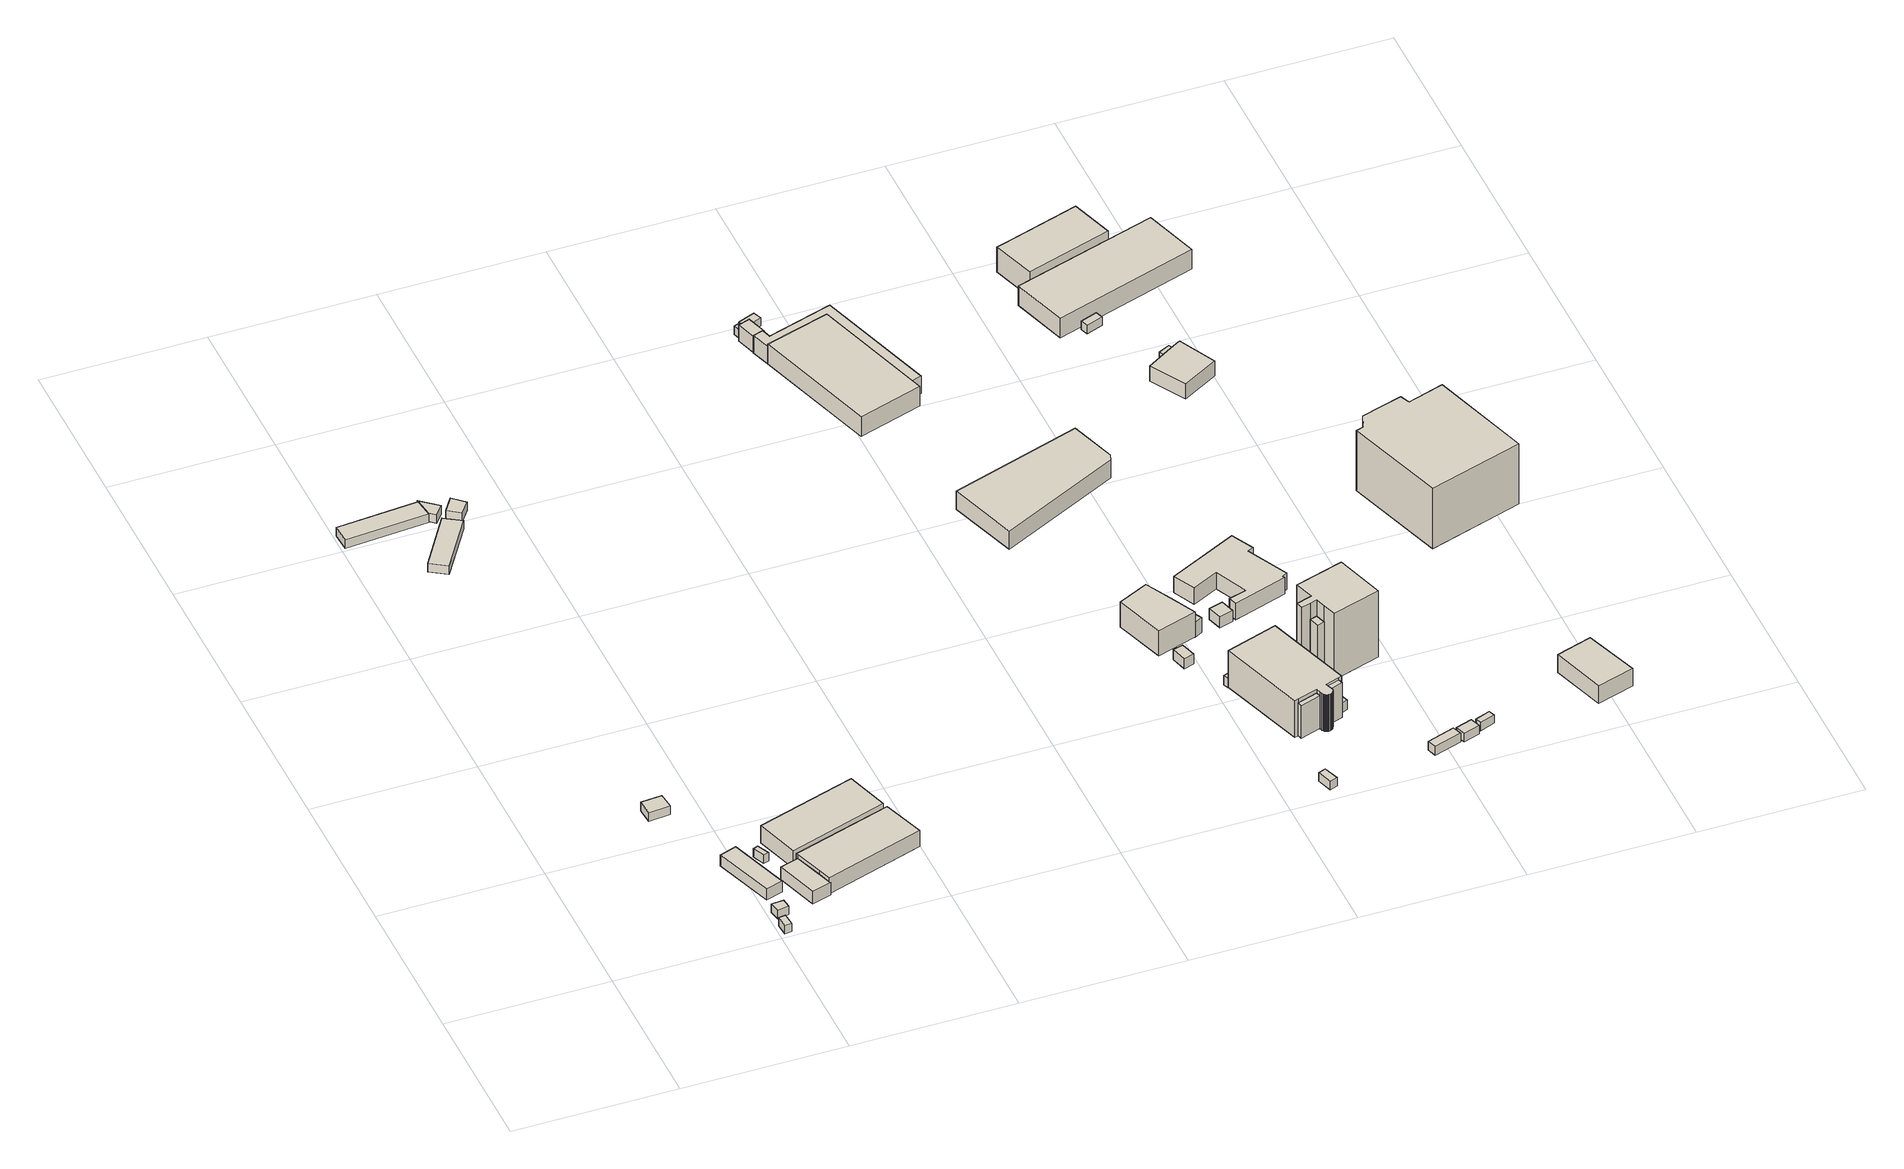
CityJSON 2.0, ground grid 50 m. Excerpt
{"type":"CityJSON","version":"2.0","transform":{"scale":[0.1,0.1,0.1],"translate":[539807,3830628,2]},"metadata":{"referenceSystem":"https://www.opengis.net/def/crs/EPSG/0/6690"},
"CityObjects":{
"building1":{"type":"Building","attributes":{"class":"3003","BuildingDetailAttribute.specifiedBuildingCoverageRate":0.6,"BuildingDetailAttribute.surveyYear":2017,"BuildingHighTideRiskAttribute.description":"1","BuildingHighTideRiskAttribute.rank":"2","BuildingHighTideRiskAttribute.depth":2.65,"BuildingIDAttribute.prefecture":"27","BuildingIDAttribute.city":"27125"},"geometry":[{"type":"Solid","lod":"1","boundaries":[[[[0,1,2,3]],[[2,4,5,3]],[[1,6,4,2]],[[0,7,6,1]],[[3,5,7,0]],[[4,6,7,5]]]]}]},
"building2":{"type":"Building","attributes":{"class":"3003","BuildingDetailAttribute.specifiedBuildingCoverageRate":0.6,"BuildingDetailAttribute.surveyYear":2017,"BuildingHighTideRiskAttribute.description":"1","BuildingHighTideRiskAttribute.rank":"2","BuildingHighTideRiskAttribute.depth":2.63,"BuildingIDAttribute.prefecture":"27","BuildingIDAttribute.city":"27125"},"geometry":[{"type":"Solid","lod":"1","boundaries":[[[[8,9,10,11]],[[10,12,13,11]],[[9,14,12,10]],[[8,15,14,9]],[[11,13,15,8]],[[12,14,15,13]]]]}]},
"building3":{"type":"Building","attributes":{"計測周辺長":23.47,"1/2500図郭":93,"区名":"住之江区","町丁目名称":"南港南２丁目","街区番号":4,"class":"3001","usage":"401","measuredHeight":3.1,"storeysAboveGround":1,"BuildingDetailAttribute.buildingRoofEdgeArea":33.91,"BuildingDetailAttribute.buildingStructureType":"610","BuildingDetailAttribute.buildingStructureOrgType":"2","BuildingDetailAttribute.detailedUsage":"1310","BuildingDetailAttribute.specifiedBuildingCoverageRate":0.6,"BuildingDetailAttribute.surveyYear":2017,"BuildingHighTideRiskAttribute.description":"1","BuildingHighTideRiskAttribute.rank":"2","BuildingHighTideRiskAttribute.depth":2.83,"BuildingIDAttribute.prefecture":"27","BuildingIDAttribute.city":"27125"},"geometry":[{"type":"Solid","lod":"1","boundaries":[[[[16,17,18,19]],[[18,20,21,19]],[[17,22,20,18]],[[16,23,22,17]],[[19,21,23,16]],[[20,22,23,21]]]]}]},
"building4":{"type":"Building","attributes":{"class":"3001","measuredHeight":3.9,"BuildingDetailAttribute.specifiedBuildingCoverageRate":0.6,"BuildingDetailAttribute.surveyYear":2017,"BuildingHighTideRiskAttribute.description":"1","BuildingHighTideRiskAttribute.rank":"2","BuildingHighTideRiskAttribute.depth":2.42,"BuildingIDAttribute.prefecture":"27","BuildingIDAttribute.city":"27125"},"geometry":[{"type":"Solid","lod":"1","boundaries":[[[[24,25,26,27]],[[26,28,29,27]],[[25,30,28,26]],[[24,31,30,25]],[[27,29,31,24]],[[28,30,31,29]]]]}]},
"building5":{"type":"Building","attributes":{"計測周辺長":11.58,"1/2500図郭":93,"区名":"住之江区","町丁目名称":"南港南２丁目","街区番号":4,"class":"3001","usage":"422","storeysAboveGround":1,"BuildingDetailAttribute.buildingRoofEdgeArea":6.91,"BuildingDetailAttribute.buildingStructureType":"610","BuildingDetailAttribute.buildingStructureOrgType":"2","BuildingDetailAttribute.detailedUsage":"1405","BuildingDetailAttribute.specifiedBuildingCoverageRate":0.6,"BuildingDetailAttribute.surveyYear":2017,"BuildingHighTideRiskAttribute.description":"1","BuildingHighTideRiskAttribute.rank":"2","BuildingHighTideRiskAttribute.depth":2.48,"BuildingIDAttribute.prefecture":"27","BuildingIDAttribute.city":"27125"},"geometry":[{"type":"Solid","lod":"1","boundaries":[[[[32,33,34,35]],[[34,36,37,35]],[[33,38,36,34]],[[32,39,38,33]],[[35,37,39,32]],[[36,38,39,37]]]]}]},
"building6":{"type":"Building","attributes":{"計測周辺長":40.11,"1/2500図郭":93,"区名":"住之江区","町丁目名称":"南港南２丁目","街区番号":4,"class":"3003","usage":"422","measuredHeight":4.5,"storeysAboveGround":1,"BuildingDetailAttribute.buildingRoofEdgeArea":85.18,"BuildingDetailAttribute.buildingStructureType":"610","BuildingDetailAttribute.buildingStructureOrgType":"2","BuildingDetailAttribute.detailedUsage":"1405","BuildingDetailAttribute.specifiedBuildingCoverageRate":0.6,"BuildingDetailAttribute.surveyYear":2017,"BuildingHighTideRiskAttribute.description":"1","BuildingHighTideRiskAttribute.rank":"2","BuildingHighTideRiskAttribute.depth":2.51,"BuildingIDAttribute.prefecture":"27","BuildingIDAttribute.city":"27125"},"geometry":[{"type":"Solid","lod":"1","boundaries":[[[[40,41,42,43,44,45,46]],[[45,47,48,46]],[[44,49,47,45]],[[43,50,49,44]],[[42,51,50,43]],[[41,52,51,42]],[[40,53,52,41]],[[46,48,53,40]],[[47,49,50,51,52,53,48]]]]}]},
"building7":{"type":"Building","attributes":{"計測周辺長":62.67,"1/2500図郭":93,"区名":"住之江区","町丁目名称":"南港南２丁目","街区番号":3,"class":"3003","usage":"431","storeysAboveGround":1,"BuildingDetailAttribute.buildingRoofEdgeArea":152.37,"BuildingDetailAttribute.buildingStructureType":"610","BuildingDetailAttribute.buildingStructureOrgType":"2","BuildingDetailAttribute.detailedUsage":"1740","BuildingDetailAttribute.specifiedBuildingCoverageRate":0.8,"BuildingDetailAttribute.surveyYear":2017,"BuildingTsunamiRiskAttribute.description":"1","BuildingTsunamiRiskAttribute.rank":"1","BuildingTsunamiRiskAttribute.depth":0.08,"BuildingHighTideRiskAttribute.description":"1","BuildingHighTideRiskAttribute.rank":"2","BuildingHighTideRiskAttribute.depth":2.67,"BuildingIDAttribute.prefecture":"27","BuildingIDAttribute.city":"27125"},"geometry":[{"type":"Solid","lod":"1","boundaries":[[[[54,55,56,57,58]],[[57,59,60,58]],[[56,61,59,57]],[[55,62,61,56]],[[54,63,62,55]],[[58,60,63,54]],[[59,61,62,63,60]]]]}]},
"building8":{"type":"Building","attributes":{"計測周辺長":52.35,"1/2500図郭":93,"区名":"住之江区","町丁目名称":"南港南２丁目","街区番号":3,"class":"3003","usage":"431","storeysAboveGround":1,"BuildingDetailAttribute.buildingRoofEdgeArea":122,"BuildingDetailAttribute.buildingStructureType":"610","BuildingDetailAttribute.buildingStructureOrgType":"2","BuildingDetailAttribute.detailedUsage":"1740","BuildingDetailAttribute.specifiedBuildingCoverageRate":0.8,"BuildingDetailAttribute.surveyYear":2017,"BuildingTsunamiRiskAttribute.description":"1","BuildingTsunamiRiskAttribute.rank":"1","BuildingTsunamiRiskAttribute.depth":0.01,"BuildingHighTideRiskAttribute.description":"1","BuildingHighTideRiskAttribute.rank":"2","BuildingHighTideRiskAttribute.depth":2.54,"BuildingIDAttribute.prefecture":"27","BuildingIDAttribute.city":"27125"},"geometry":[{"type":"Solid","lod":"1","boundaries":[[[[64,65,66,67]],[[66,68,69,67]],[[65,70,68,66]],[[64,71,70,65]],[[67,69,71,64]],[[68,70,71,69]]]]}]},
"building9":{"type":"Building","attributes":{"class":"3001","measuredHeight":6.1,"BuildingDetailAttribute.specifiedBuildingCoverageRate":0.6,"BuildingDetailAttribute.surveyYear":2017,"BuildingHighTideRiskAttribute.description":"1","BuildingHighTideRiskAttribute.rank":"2","BuildingHighTideRiskAttribute.depth":2.48,"BuildingIDAttribute.prefecture":"27","BuildingIDAttribute.city":"27125"},"geometry":[{"type":"Solid","lod":"1","boundaries":[[[[72,73,74,75]],[[74,76,77,75]],[[73,78,76,74]],[[72,79,78,73]],[[75,77,79,72]],[[76,78,79,77]]]]}]},
"building10":{"type":"Building","attributes":{"計測周辺長":92.23,"1/2500図郭":93,"区名":"住之江区","町丁目名称":"南港南２丁目","街区番号":4,"class":"3001","usage":"422","measuredHeight":5.6,"storeysAboveGround":2,"BuildingDetailAttribute.buildingRoofEdgeArea":446.38,"BuildingDetailAttribute.buildingStructureType":"610","BuildingDetailAttribute.buildingStructureOrgType":"2","BuildingDetailAttribute.detailedUsage":"1405","BuildingDetailAttribute.specifiedBuildingCoverageRate":0.6,"BuildingDetailAttribute.surveyYear":2017,"BuildingHighTideRiskAttribute.description":"1","BuildingHighTideRiskAttribute.rank":"2","BuildingHighTideRiskAttribute.depth":2.58,"BuildingIDAttribute.prefecture":"27","BuildingIDAttribute.city":"27125"},"geometry":[{"type":"Solid","lod":"1","boundaries":[[[[80,81,82,83,84,85]],[[84,86,87,85]],[[83,88,86,84]],[[82,89,88,83]],[[81,90,89,82]],[[80,91,90,81]],[[85,87,91,80]],[[86,88,89,90,91,87]]]]}]},
"building11":{"type":"Building","attributes":{"計測周辺長":19.96,"1/2500図郭":93,"区名":"住之江区","町丁目名称":"南港南２丁目","街区番号":3,"class":"3001","usage":"431","storeysAboveGround":1,"BuildingDetailAttribute.buildingRoofEdgeArea":20.14,"BuildingDetailAttribute.buildingStructureType":"610","BuildingDetailAttribute.buildingStructureOrgType":"2","BuildingDetailAttribute.detailedUsage":"1740","BuildingDetailAttribute.specifiedBuildingCoverageRate":0.8,"BuildingDetailAttribute.surveyYear":2017,"BuildingTsunamiRiskAttribute.description":"1","BuildingTsunamiRiskAttribute.rank":"1","BuildingTsunamiRiskAttribute.depth":0.01,"BuildingHighTideRiskAttribute.description":"1","BuildingHighTideRiskAttribute.rank":"2","BuildingHighTideRiskAttribute.depth":2.6,"BuildingIDAttribute.prefecture":"27","BuildingIDAttribute.city":"27125"},"geometry":[{"type":"Solid","lod":"1","boundaries":[[[[92,93,94,95]],[[94,96,97,95]],[[93,98,96,94]],[[92,99,98,93]],[[95,97,99,92]],[[96,98,99,97]]]]}]},
"building12":{"type":"Building","attributes":{"計測周辺長":20,"1/2500図郭":93,"区名":"住之江区","町丁目名称":"南港南２丁目","街区番号":3,"class":"3001","usage":"452","measuredHeight":3.1,"storeysAboveGround":1,"BuildingDetailAttribute.buildingRoofEdgeArea":24.84,"BuildingDetailAttribute.buildingStructureType":"610","BuildingDetailAttribute.buildingStructureOrgType":"2","BuildingDetailAttribute.detailedUsage":"1610","BuildingDetailAttribute.specifiedBuildingCoverageRate":0.8,"BuildingDetailAttribute.surveyYear":2017,"BuildingTsunamiRiskAttribute.description":"1","BuildingTsunamiRiskAttribute.rank":"1","BuildingTsunamiRiskAttribute.depth":0.01,"BuildingHighTideRiskAttribute.description":"1","BuildingHighTideRiskAttribute.rank":"2","BuildingHighTideRiskAttribute.depth":2.49,"BuildingIDAttribute.prefecture":"27","BuildingIDAttribute.city":"27125"},"geometry":[{"type":"Solid","lod":"1","boundaries":[[[[100,101,102,103]],[[102,104,105,103]],[[101,106,104,102]],[[100,107,106,101]],[[103,105,107,100]],[[104,106,107,105]]]]}]},
"building13":{"type":"Building","attributes":{"class":"3001","BuildingDetailAttribute.specifiedBuildingCoverageRate":0.6,"BuildingDetailAttribute.surveyYear":2017,"BuildingHighTideRiskAttribute.description":"1","BuildingHighTideRiskAttribute.rank":"2","BuildingHighTideRiskAttribute.depth":2.56,"BuildingIDAttribute.prefecture":"27","BuildingIDAttribute.city":"27125"},"geometry":[{"type":"Solid","lod":"1","boundaries":[[[[108,109,110,111]],[[110,112,113,111]],[[109,114,112,110]],[[108,115,114,109]],[[111,113,115,108]],[[112,114,115,113]]]]}]},
"building14":{"type":"Building","attributes":{"計測周辺長":20.71,"1/2500図郭":93,"区名":"住之江区","町丁目名称":"南港東４丁目","街区番号":8,"class":"3001","usage":"401","measuredHeight":5.7,"storeysAboveGround":1,"BuildingDetailAttribute.buildingRoofEdgeArea":25.01,"BuildingDetailAttribute.buildingStructureType":"610","BuildingDetailAttribute.buildingStructureOrgType":"2","BuildingDetailAttribute.detailedUsage":"1310","BuildingDetailAttribute.specifiedBuildingCoverageRate":0.6,"BuildingDetailAttribute.surveyYear":2017,"BuildingHighTideRiskAttribute.description":"1","BuildingHighTideRiskAttribute.rank":"2","BuildingHighTideRiskAttribute.depth":2.56,"BuildingIDAttribute.prefecture":"27","BuildingIDAttribute.city":"27125"},"geometry":[{"type":"Solid","lod":"1","boundaries":[[[[116,117,118,119]],[[118,120,121,119]],[[117,122,120,118]],[[116,123,122,117]],[[119,121,123,116]],[[120,122,123,121]]]]}]},
"building15":{"type":"Building","attributes":{"class":"3001","BuildingDetailAttribute.specifiedBuildingCoverageRate":0.6,"BuildingDetailAttribute.surveyYear":2017,"BuildingHighTideRiskAttribute.description":"1","BuildingHighTideRiskAttribute.rank":"2","BuildingHighTideRiskAttribute.depth":2.56,"BuildingIDAttribute.prefecture":"27","BuildingIDAttribute.city":"27125"},"geometry":[{"type":"Solid","lod":"1","boundaries":[[[[124,125,126,127]],[[126,128,129,127]],[[125,130,128,126]],[[124,131,130,125]],[[127,129,131,124]],[[128,130,131,129]]]]}]},
"building16":{"type":"Building","attributes":{"class":"3003","BuildingDetailAttribute.specifiedBuildingCoverageRate":0.6,"BuildingDetailAttribute.surveyYear":2017,"BuildingTsunamiRiskAttribute.description":"1","BuildingTsunamiRiskAttribute.rank":"1","BuildingTsunamiRiskAttribute.depth":0.23,"BuildingHighTideRiskAttribute.description":"1","BuildingHighTideRiskAttribute.rank":"2","BuildingHighTideRiskAttribute.depth":2.79,"BuildingIDAttribute.prefecture":"27","BuildingIDAttribute.city":"27125"},"geometry":[{"type":"Solid","lod":"1","boundaries":[[[[132,133,134,135]],[[134,136,137,135]],[[133,138,136,134]],[[132,139,138,133]],[[135,137,139,132]],[[136,138,139,137]]]]}]},
"building17":{"type":"Building","attributes":{"class":"3001","measuredHeight":3.5,"BuildingDetailAttribute.specifiedBuildingCoverageRate":0.6,"BuildingDetailAttribute.surveyYear":2017,"BuildingTsunamiRiskAttribute.description":"1","BuildingTsunamiRiskAttribute.rank":"1","BuildingTsunamiRiskAttribute.depth":0.12,"BuildingHighTideRiskAttribute.description":"1","BuildingHighTideRiskAttribute.rank":"3","BuildingHighTideRiskAttribute.depth":3.03,"BuildingIDAttribute.prefecture":"27","BuildingIDAttribute.city":"27125"},"geometry":[{"type":"Solid","lod":"1","boundaries":[[[[140,141,142,143]],[[142,144,145,143]],[[141,146,144,142]],[[140,147,146,141]],[[143,145,147,140]],[[144,146,147,145]]]]}]},
"building18":{"type":"Building","attributes":{"計測周辺長":122.82,"1/2500図郭":93,"区名":"住之江区","町丁目名称":"南港東４丁目","街区番号":8,"class":"3001","usage":"431","measuredHeight":7,"storeysAboveGround":1,"BuildingDetailAttribute.buildingRoofEdgeArea":846.51,"BuildingDetailAttribute.buildingStructureType":"610","BuildingDetailAttribute.buildingStructureOrgType":"2","BuildingDetailAttribute.detailedUsage":"1720","BuildingDetailAttribute.specifiedBuildingCoverageRate":0.6,"BuildingDetailAttribute.surveyYear":2017,"BuildingHighTideRiskAttribute.description":"1","BuildingHighTideRiskAttribute.rank":"2","BuildingHighTideRiskAttribute.depth":2.61,"BuildingIDAttribute.prefecture":"27","BuildingIDAttribute.city":"27125"},"geometry":[{"type":"Solid","lod":"1","boundaries":[[[[148,149,150,151,152]],[[151,153,154,152]],[[150,155,153,151]],[[149,156,155,150]],[[148,157,156,149]],[[152,154,157,148]],[[153,155,156,157,154]]]]}]},
"building19":{"type":"Building","attributes":{"計測周辺長":62.97,"1/2500図郭":93,"区名":"住之江区","町丁目名称":"南港東３丁目","街区番号":5,"class":"3001","usage":"402","measuredHeight":8.9,"storeysAboveGround":1,"BuildingDetailAttribute.buildingRoofEdgeArea":246.98,"BuildingDetailAttribute.buildingStructureType":"610","BuildingDetailAttribute.buildingStructureOrgType":"2","BuildingDetailAttribute.detailedUsage":"1250","BuildingDetailAttribute.specifiedBuildingCoverageRate":0.6,"BuildingDetailAttribute.surveyYear":2017,"BuildingTsunamiRiskAttribute.description":"1","BuildingTsunamiRiskAttribute.rank":"1","BuildingTsunamiRiskAttribute.depth":0.03,"BuildingHighTideRiskAttribute.description":"1","BuildingHighTideRiskAttribute.rank":"2","BuildingHighTideRiskAttribute.depth":2.94,"BuildingIDAttribute.prefecture":"27","BuildingIDAttribute.city":"27125"},"geometry":[{"type":"Solid","lod":"1","boundaries":[[[[158,159,160,161,162]],[[161,163,164,162]],[[160,165,163,161]],[[159,166,165,160]],[[158,167,166,159]],[[162,164,167,158]],[[163,165,166,167,164]]]]}]},
"building20":{"type":"Building","attributes":{"計測周辺長":134.43,"1/2500図郭":93,"区名":"住之江区","町丁目名称":"南港東４丁目","街区番号":8,"class":"3003","usage":"431","measuredHeight":6.1,"storeysAboveGround":1,"BuildingDetailAttribute.buildingRoofEdgeArea":220.7,"BuildingDetailAttribute.buildingStructureType":"610","BuildingDetailAttribute.buildingStructureOrgType":"2","BuildingDetailAttribute.detailedUsage":"1720","BuildingDetailAttribute.specifiedBuildingCoverageRate":0.6,"BuildingDetailAttribute.surveyYear":2017,"BuildingHighTideRiskAttribute.description":"1","BuildingHighTideRiskAttribute.rank":"2","BuildingHighTideRiskAttribute.depth":2.62,"BuildingIDAttribute.prefecture":"27","BuildingIDAttribute.city":"27125"},"geometry":[{"type":"Solid","lod":"1","boundaries":[[[[151,168,169,170,171,172,148,152]],[[148,173,174,152]],[[172,175,173,148]],[[171,176,175,172]],[[170,177,176,171]],[[169,178,177,170]],[[168,179,178,169]],[[151,180,179,168]],[[152,174,180,151]],[[173,175,176,177,178,179,180,174]]]]}]},
"building21":{"type":"Building","attributes":{"class":"3003","measuredHeight":11.6,"BuildingDetailAttribute.specifiedBuildingCoverageRate":0.6,"BuildingDetailAttribute.surveyYear":2017,"BuildingTsunamiRiskAttribute.description":"1","BuildingTsunamiRiskAttribute.rank":"1","BuildingTsunamiRiskAttribute.depth":0.08,"BuildingHighTideRiskAttribute.description":"1","BuildingHighTideRiskAttribute.rank":"2","BuildingHighTideRiskAttribute.depth":2.98,"BuildingIDAttribute.prefecture":"27","BuildingIDAttribute.city":"27125"},"geometry":[{"type":"Solid","lod":"1","boundaries":[[[[181,182,183,184]],[[183,185,186,184]],[[182,187,185,183]],[[181,188,187,182]],[[184,186,188,181]],[[185,187,188,186]]]]}]},
"building22":{"type":"Building","attributes":{"計測周辺長":62.97,"1/2500図郭":93,"区名":"住之江区","町丁目名称":"南港東３丁目","街区番号":5,"class":"3003","usage":"402","measuredHeight":5.2,"storeysAboveGround":1,"BuildingDetailAttribute.buildingRoofEdgeArea":246.98,"BuildingDetailAttribute.buildingStructureType":"610","BuildingDetailAttribute.buildingStructureOrgType":"2","BuildingDetailAttribute.detailedUsage":"1250","BuildingDetailAttribute.specifiedBuildingCoverageRate":0.6,"BuildingDetailAttribute.surveyYear":2017,"BuildingTsunamiRiskAttribute.description":"1","BuildingTsunamiRiskAttribute.rank":"1","BuildingTsunamiRiskAttribute.depth":0.03,"BuildingHighTideRiskAttribute.description":"1","BuildingHighTideRiskAttribute.rank":"2","BuildingHighTideRiskAttribute.depth":2.94,"BuildingIDAttribute.prefecture":"27","BuildingIDAttribute.city":"27125"},"geometry":[{"type":"Solid","lod":"1","boundaries":[[[[189,190,191,192,193]],[[192,194,195,193]],[[191,196,194,192]],[[190,197,196,191]],[[189,198,197,190]],[[193,195,198,189]],[[194,196,197,198,195]]]]}]},
"building23":{"type":"Building","attributes":{"計測周辺長":90.93,"1/2500図郭":93,"区名":"住之江区","町丁目名称":"南港東３丁目","街区番号":5,"class":"3002","usage":"401","measuredHeight":13,"storeysAboveGround":3,"BuildingDetailAttribute.buildingRoofEdgeArea":484.34,"BuildingDetailAttribute.buildingStructureType":"603","BuildingDetailAttribute.buildingStructureOrgType":"3","BuildingDetailAttribute.detailedUsage":"1350","BuildingDetailAttribute.specifiedBuildingCoverageRate":0.6,"BuildingDetailAttribute.surveyYear":2017,"BuildingTsunamiRiskAttribute.description":"1","BuildingTsunamiRiskAttribute.rank":"1","BuildingTsunamiRiskAttribute.depth":0.12,"BuildingHighTideRiskAttribute.description":"1","BuildingHighTideRiskAttribute.rank":"2","BuildingHighTideRiskAttribute.depth":2.88,"BuildingIDAttribute.prefecture":"27","BuildingIDAttribute.city":"27125"},"geometry":[{"type":"Solid","lod":"1","boundaries":[[[[199,200,201,202,203,204,205,206,207,208,209,210,211,212,213,214,215,216,217,218,219,220,221,222,223,224,225,226,227,228]],[[227,229,230,228]],[[226,231,229,227]],[[225,232,231,226]],[[224,233,232,225]],[[223,234,233,224]],[[222,235,234,223]],[[221,236,235,222]],[[220,237,236,221]],[[219,238,237,220]],[[218,239,238,219]],[[217,240,239,218]],[[216,241,240,217]],[[215,242,241,216]],[[214,243,242,215]],[[213,244,243,214]],[[212,245,244,213]],[[211,246,245,212]],[[210,247,246,211]],[[209,248,247,210]],[[208,249,248,209]],[[207,250,249,208]],[[206,251,250,207]],[[205,252,251,206]],[[204,253,252,205]],[[203,254,253,204]],[[202,255,254,203]],[[201,256,255,202]],[[200,257,256,201]],[[199,258,257,200]],[[228,230,258,199]],[[229,231,232,233,234,235,236,237,238,239,240,241,242,243,244,245,246,247,248,249,250,251,252,253,254,255,256,257,258,230]]]]}]},
"building24":{"type":"Building","attributes":{"計測周辺長":123.99,"1/2500図郭":93,"区名":"住之江区","町丁目名称":"南港東４丁目","街区番号":8,"class":"3001","usage":"431","measuredHeight":6.4,"storeysAboveGround":1,"BuildingDetailAttribute.buildingRoofEdgeArea":832.31,"BuildingDetailAttribute.buildingStructureType":"610","BuildingDetailAttribute.buildingStructureOrgType":"2","BuildingDetailAttribute.detailedUsage":"1720","BuildingDetailAttribute.specifiedBuildingCoverageRate":0.6,"BuildingDetailAttribute.surveyYear":2017,"BuildingTsunamiRiskAttribute.description":"1","BuildingTsunamiRiskAttribute.rank":"1","BuildingTsunamiRiskAttribute.depth":0.1,"BuildingHighTideRiskAttribute.description":"1","BuildingHighTideRiskAttribute.rank":"2","BuildingHighTideRiskAttribute.depth":2.67,"BuildingIDAttribute.prefecture":"27","BuildingIDAttribute.city":"27125"},"geometry":[{"type":"Solid","lod":"1","boundaries":[[[[259,260,261,262,263]],[[262,264,265,263]],[[261,266,264,262]],[[260,267,266,261]],[[259,268,267,260]],[[263,265,268,259]],[[264,266,267,268,265]]]]}]},
"building25":{"type":"Building","attributes":{"class":"3003","measuredHeight":3.4,"BuildingDetailAttribute.specifiedBuildingCoverageRate":0.6,"BuildingDetailAttribute.surveyYear":2017,"BuildingTsunamiRiskAttribute.description":"1","BuildingTsunamiRiskAttribute.rank":"1","BuildingTsunamiRiskAttribute.depth":0.1,"BuildingHighTideRiskAttribute.description":"1","BuildingHighTideRiskAttribute.rank":"3","BuildingHighTideRiskAttribute.depth":3.01,"BuildingIDAttribute.prefecture":"27","BuildingIDAttribute.city":"27125"},"geometry":[{"type":"Solid","lod":"1","boundaries":[[[[269,270,271,272,273,274]],[[273,275,276,274]],[[272,277,275,273]],[[271,278,277,272]],[[270,279,278,271]],[[269,280,279,270]],[[274,276,280,269]],[[275,277,278,279,280,276]]]]}]},
"building26":{"type":"Building","attributes":{"class":"3002","measuredHeight":12.3,"BuildingDetailAttribute.specifiedBuildingCoverageRate":0.6,"BuildingDetailAttribute.surveyYear":2017,"BuildingHighTideRiskAttribute.description":"1","BuildingHighTideRiskAttribute.rank":"2","BuildingHighTideRiskAttribute.depth":2.9,"BuildingIDAttribute.prefecture":"27","BuildingIDAttribute.city":"27125"},"geometry":[{"type":"Solid","lod":"1","boundaries":[[[[200,199,281,201]],[[281,282,283,201]],[[199,284,282,281]],[[200,285,284,199]],[[201,283,285,200]],[[282,284,285,283]]]]}]},
"building27":{"type":"Building","attributes":{"class":"3001","measuredHeight":3.8,"BuildingDetailAttribute.specifiedBuildingCoverageRate":0.6,"BuildingDetailAttribute.surveyYear":2017,"BuildingTsunamiRiskAttribute.description":"1","BuildingTsunamiRiskAttribute.rank":"1","BuildingTsunamiRiskAttribute.depth":0.03,"BuildingHighTideRiskAttribute.description":"1","BuildingHighTideRiskAttribute.rank":"2","BuildingHighTideRiskAttribute.depth":2.94,"BuildingIDAttribute.prefecture":"27","BuildingIDAttribute.city":"27125"},"geometry":[{"type":"Solid","lod":"1","boundaries":[[[[286,287,288,289]],[[288,290,291,289]],[[287,292,290,288]],[[286,293,292,287]],[[289,291,293,286]],[[290,292,293,291]]]]}]},
"building28":{"type":"Building","attributes":{"class":"3001","measuredHeight":17.5,"BuildingDetailAttribute.specifiedBuildingCoverageRate":0.6,"BuildingDetailAttribute.surveyYear":2017,"BuildingTsunamiRiskAttribute.description":"1","BuildingTsunamiRiskAttribute.rank":"1","BuildingTsunamiRiskAttribute.depth":0.01,"BuildingHighTideRiskAttribute.description":"1","BuildingHighTideRiskAttribute.rank":"2","BuildingHighTideRiskAttribute.depth":2.92,"BuildingIDAttribute.prefecture":"27","BuildingIDAttribute.city":"27125"},"geometry":[{"type":"Solid","lod":"1","boundaries":[[[[294,295,296,297]],[[296,298,299,297]],[[295,300,298,296]],[[294,301,300,295]],[[297,299,301,294]],[[298,300,301,299]]]]}]},
"building29":{"type":"Building","attributes":{"計測周辺長":104.54,"1/2500図郭":93,"区名":"住之江区","町丁目名称":"南港東３丁目","街区番号":5,"class":"3003","usage":"402","measuredHeight":5.8,"storeysAboveGround":1,"BuildingDetailAttribute.buildingRoofEdgeArea":387.41,"BuildingDetailAttribute.buildingStructureType":"610","BuildingDetailAttribute.buildingStructureOrgType":"2","BuildingDetailAttribute.detailedUsage":"1250","BuildingDetailAttribute.specifiedBuildingCoverageRate":0.6,"BuildingDetailAttribute.surveyYear":2017,"BuildingTsunamiRiskAttribute.description":"1","BuildingTsunamiRiskAttribute.rank":"1","BuildingTsunamiRiskAttribute.depth":0.18,"BuildingHighTideRiskAttribute.description":"1","BuildingHighTideRiskAttribute.rank":"3","BuildingHighTideRiskAttribute.depth":3.02,"BuildingIDAttribute.prefecture":"27","BuildingIDAttribute.city":"27125"},"geometry":[{"type":"Solid","lod":"1","boundaries":[[[[302,303,304,305,306,307,308,309,310,311,312,313]],[[312,314,315,313]],[[311,316,314,312]],[[310,317,316,311]],[[309,318,317,310]],[[308,319,318,309]],[[307,320,319,308]],[[306,321,320,307]],[[305,322,321,306]],[[304,323,322,305]],[[303,324,323,304]],[[302,325,324,303]],[[313,315,325,302]],[[314,316,317,318,319,320,321,322,323,324,325,315]]]]}]},
"building30":{"type":"Building","attributes":{"計測周辺長":63.42,"1/2500図郭":93,"区名":"住之江区","町丁目名称":"南港東３丁目","街区番号":5,"class":"3002","usage":"401","measuredHeight":23.4,"storeysAboveGround":6,"BuildingDetailAttribute.buildingRoofEdgeArea":251.31,"BuildingDetailAttribute.buildingStructureType":"603","BuildingDetailAttribute.buildingStructureOrgType":"3","BuildingDetailAttribute.detailedUsage":"1350","BuildingDetailAttribute.specifiedBuildingCoverageRate":0.6,"BuildingDetailAttribute.surveyYear":2017,"BuildingTsunamiRiskAttribute.description":"1","BuildingTsunamiRiskAttribute.rank":"1","BuildingTsunamiRiskAttribute.depth":0.11,"BuildingHighTideRiskAttribute.description":"1","BuildingHighTideRiskAttribute.rank":"3","BuildingHighTideRiskAttribute.depth":3.02,"BuildingIDAttribute.prefecture":"27","BuildingIDAttribute.city":"27125"},"geometry":[{"type":"Solid","lod":"1","boundaries":[[[[326,327,328,329,330,331,332,333,334,335]],[[334,336,337,335]],[[333,338,336,334]],[[332,339,338,333]],[[331,340,339,332]],[[330,341,340,331]],[[329,342,341,330]],[[328,343,342,329]],[[327,344,343,328]],[[326,345,344,327]],[[335,337,345,326]],[[336,338,339,340,341,342,343,344,345,337]]]]}]},
"building31":{"type":"Building","attributes":{"計測周辺長":24.51,"1/2500図郭":93,"区名":"住之江区","町丁目名称":"南港東３丁目","街区番号":5,"class":"3001","usage":"431","measuredHeight":3,"storeysAboveGround":1,"BuildingDetailAttribute.buildingRoofEdgeArea":28.6,"BuildingDetailAttribute.buildingStructureType":"610","BuildingDetailAttribute.buildingStructureOrgType":"2","BuildingDetailAttribute.detailedUsage":"1740","BuildingDetailAttribute.specifiedBuildingCoverageRate":0.6,"BuildingDetailAttribute.surveyYear":2017,"BuildingTsunamiRiskAttribute.description":"1","BuildingTsunamiRiskAttribute.rank":"1","BuildingTsunamiRiskAttribute.depth":0.26,"BuildingHighTideRiskAttribute.description":"1","BuildingHighTideRiskAttribute.rank":"3","BuildingHighTideRiskAttribute.depth":3.17,"BuildingIDAttribute.prefecture":"27","BuildingIDAttribute.city":"27125"},"geometry":[{"type":"Solid","lod":"1","boundaries":[[[[346,347,348,349]],[[348,350,351,349]],[[347,352,350,348]],[[346,353,352,347]],[[349,351,353,346]],[[350,352,353,351]]]]}]},
"building32":{"type":"Building","attributes":{"計測周辺長":17.48,"1/2500図郭":93,"区名":"住之江区","町丁目名称":"南港東３丁目","街区番号":5,"class":"3001","usage":"431","storeysAboveGround":1,"BuildingDetailAttribute.buildingRoofEdgeArea":17.99,"BuildingDetailAttribute.buildingStructureType":"610","BuildingDetailAttribute.buildingStructureOrgType":"2","BuildingDetailAttribute.detailedUsage":"1740","BuildingDetailAttribute.specifiedBuildingCoverageRate":0.6,"BuildingDetailAttribute.surveyYear":2017,"BuildingTsunamiRiskAttribute.description":"1","BuildingTsunamiRiskAttribute.rank":"1","BuildingTsunamiRiskAttribute.depth":0.48,"BuildingHighTideRiskAttribute.description":"1","BuildingHighTideRiskAttribute.rank":"3","BuildingHighTideRiskAttribute.depth":3.39,"BuildingIDAttribute.prefecture":"27","BuildingIDAttribute.city":"27125"},"geometry":[{"type":"Solid","lod":"1","boundaries":[[[[354,355,356,357]],[[356,358,359,357]],[[355,360,358,356]],[[354,361,360,355]],[[357,359,361,354]],[[358,360,361,359]]]]}]},
"building33":{"type":"Building","attributes":{"計測周辺長":13.78,"1/2500図郭":93,"区名":"住之江区","町丁目名称":"南港東３丁目","街区番号":5,"class":"3001","usage":"431","storeysAboveGround":1,"BuildingDetailAttribute.buildingRoofEdgeArea":9.81,"BuildingDetailAttribute.buildingStructureType":"610","BuildingDetailAttribute.buildingStructureOrgType":"2","BuildingDetailAttribute.detailedUsage":"1740","BuildingDetailAttribute.specifiedBuildingCoverageRate":0.6,"BuildingDetailAttribute.surveyYear":2017,"BuildingTsunamiRiskAttribute.description":"1","BuildingTsunamiRiskAttribute.rank":"1","BuildingTsunamiRiskAttribute.depth":0.48,"BuildingHighTideRiskAttribute.description":"1","BuildingHighTideRiskAttribute.rank":"3","BuildingHighTideRiskAttribute.depth":3.39,"BuildingIDAttribute.prefecture":"27","BuildingIDAttribute.city":"27125"},"geometry":[{"type":"Solid","lod":"1","boundaries":[[[[362,363,364,365]],[[364,366,367,365]],[[363,368,366,364]],[[362,369,368,363]],[[365,367,369,362]],[[366,368,369,367]]]]}]},
"building34":{"type":"Building","attributes":{"class":"3001","BuildingDetailAttribute.specifiedBuildingCoverageRate":0.6,"BuildingDetailAttribute.surveyYear":2017,"BuildingTsunamiRiskAttribute.description":"1","BuildingTsunamiRiskAttribute.rank":"1","BuildingTsunamiRiskAttribute.depth":0.45,"BuildingHighTideRiskAttribute.description":"1","BuildingHighTideRiskAttribute.rank":"3","BuildingHighTideRiskAttribute.depth":3.37,"BuildingIDAttribute.prefecture":"27","BuildingIDAttribute.city":"27125"},"geometry":[{"type":"Solid","lod":"1","boundaries":[[[[370,371,372,373]],[[372,374,375,373]],[[371,376,374,372]],[[370,377,376,371]],[[373,375,377,370]],[[374,376,377,375]]]]}]},
"building35":{"type":"Building","attributes":{"class":"3001","BuildingDetailAttribute.specifiedBuildingCoverageRate":0.6,"BuildingDetailAttribute.surveyYear":2017,"BuildingTsunamiRiskAttribute.description":"1","BuildingTsunamiRiskAttribute.rank":"1","BuildingTsunamiRiskAttribute.depth":0.45,"BuildingHighTideRiskAttribute.description":"1","BuildingHighTideRiskAttribute.rank":"3","BuildingHighTideRiskAttribute.depth":3.37,"BuildingIDAttribute.prefecture":"27","BuildingIDAttribute.city":"27125"},"geometry":[{"type":"Solid","lod":"1","boundaries":[[[[378,379,380,381]],[[380,382,383,381]],[[379,384,382,380]],[[378,385,384,379]],[[381,383,385,378]],[[382,384,385,383]]]]}]},
"building36":{"type":"Building","attributes":{"class":"3001","BuildingDetailAttribute.specifiedBuildingCoverageRate":0.6,"BuildingDetailAttribute.surveyYear":2017,"BuildingHighTideRiskAttribute.description":"1","BuildingHighTideRiskAttribute.rank":"2","BuildingHighTideRiskAttribute.depth":2.49,"BuildingIDAttribute.prefecture":"27","BuildingIDAttribute.city":"27125"},"geometry":[{"type":"Solid","lod":"1","boundaries":[[[[386,387,388,389]],[[388,390,391,389]],[[387,392,390,388]],[[386,393,392,387]],[[389,391,393,386]],[[390,392,393,391]]]]}]},
"building37":{"type":"Building","attributes":{"計測周辺長":57.65,"1/2500図郭":93,"区名":"住之江区","町丁目名称":"南港東４丁目","街区番号":9,"class":"3001","usage":"452","measuredHeight":5.5,"storeysAboveGround":1,"BuildingDetailAttribute.buildingRoofEdgeArea":180.25,"BuildingDetailAttribute.buildingStructureType":"610","BuildingDetailAttribute.buildingStructureOrgType":"2","BuildingDetailAttribute.detailedUsage":"1610","BuildingDetailAttribute.specifiedBuildingCoverageRate":0.6,"BuildingDetailAttribute.surveyYear":2017,"BuildingHighTideRiskAttribute.description":"1","BuildingHighTideRiskAttribute.rank":"2","BuildingHighTideRiskAttribute.depth":2.63,"BuildingIDAttribute.prefecture":"27","BuildingIDAttribute.city":"27125"},"geometry":[{"type":"Solid","lod":"1","boundaries":[[[[394,395,396,397,398,399]],[[398,400,401,399]],[[397,402,400,398]],[[396,403,402,397]],[[395,404,403,396]],[[394,405,404,395]],[[399,401,405,394]],[[400,402,403,404,405,401]]]]}]},
"building38":{"type":"Building","attributes":{"計測周辺長":57.65,"1/2500図郭":93,"区名":"住之江区","町丁目名称":"南港東４丁目","街区番号":9,"class":"3001","usage":"452","storeysAboveGround":1,"BuildingDetailAttribute.buildingRoofEdgeArea":180.25,"BuildingDetailAttribute.buildingStructureType":"610","BuildingDetailAttribute.buildingStructureOrgType":"2","BuildingDetailAttribute.detailedUsage":"1610","BuildingDetailAttribute.specifiedBuildingCoverageRate":0.6,"BuildingDetailAttribute.surveyYear":2017,"BuildingHighTideRiskAttribute.description":"1","BuildingHighTideRiskAttribute.rank":"2","BuildingHighTideRiskAttribute.depth":2.55,"BuildingIDAttribute.prefecture":"27","BuildingIDAttribute.city":"27125"},"geometry":[{"type":"Solid","lod":"1","boundaries":[[[[406,407,408,409]],[[408,410,411,409]],[[407,412,410,408]],[[406,413,412,407]],[[409,411,413,406]],[[410,412,413,411]]]]}]},
"building39":{"type":"Building","attributes":{"計測周辺長":71.73,"1/2500図郭":93,"区名":"住之江区","町丁目名称":"南港東４丁目","街区番号":9,"class":"3001","usage":"431","measuredHeight":8.8,"storeysAboveGround":1,"BuildingDetailAttribute.buildingRoofEdgeArea":306.7,"BuildingDetailAttribute.buildingStructureType":"610","BuildingDetailAttribute.buildingStructureOrgType":"2","BuildingDetailAttribute.detailedUsage":"1720","BuildingDetailAttribute.specifiedBuildingCoverageRate":0.6,"BuildingDetailAttribute.surveyYear":2017,"BuildingTsunamiRiskAttribute.description":"1","BuildingTsunamiRiskAttribute.rank":"1","BuildingTsunamiRiskAttribute.depth":0.16,"BuildingHighTideRiskAttribute.description":"1","BuildingHighTideRiskAttribute.rank":"2","BuildingHighTideRiskAttribute.depth":2.92,"BuildingIDAttribute.prefecture":"27","BuildingIDAttribute.city":"27125"},"geometry":[{"type":"Solid","lod":"1","boundaries":[[[[414,415,416,417,418]],[[417,419,420,418]],[[416,421,419,417]],[[415,422,421,416]],[[414,423,422,415]],[[418,420,423,414]],[[419,421,422,423,420]]]]}]},
"building40":{"type":"Building","attributes":{"計測周辺長":49.44,"1/2500図郭":93,"区名":"住之江区","町丁目名称":"南港東４丁目","街区番号":9,"class":"3003","usage":"431","measuredHeight":5.8,"storeysAboveGround":1,"BuildingDetailAttribute.buildingRoofEdgeArea":38.86,"BuildingDetailAttribute.buildingStructureType":"610","BuildingDetailAttribute.buildingStructureOrgType":"2","BuildingDetailAttribute.detailedUsage":"1720","BuildingDetailAttribute.specifiedBuildingCoverageRate":0.6,"BuildingDetailAttribute.surveyYear":2017,"BuildingTsunamiRiskAttribute.description":"1","BuildingTsunamiRiskAttribute.rank":"1","BuildingTsunamiRiskAttribute.depth":0.24,"BuildingHighTideRiskAttribute.description":"1","BuildingHighTideRiskAttribute.rank":"2","BuildingHighTideRiskAttribute.depth":3,"BuildingIDAttribute.prefecture":"27","BuildingIDAttribute.city":"27125"},"geometry":[{"type":"Solid","lod":"1","boundaries":[[[[424,425,414,418]],[[414,426,427,418]],[[425,428,426,414]],[[424,429,428,425]],[[418,427,429,424]],[[426,428,429,427]]]]}]},
"building41":{"type":"Building","attributes":{"計測周辺長":111.09,"1/2500図郭":93,"区名":"住之江区","町丁目名称":"南港東４丁目","街区番号":9,"class":"3001","usage":"431","measuredHeight":6.8,"storeysAboveGround":1,"BuildingDetailAttribute.buildingRoofEdgeArea":678.21,"BuildingDetailAttribute.buildingStructureType":"610","BuildingDetailAttribute.buildingStructureOrgType":"2","BuildingDetailAttribute.detailedUsage":"1720","BuildingDetailAttribute.specifiedBuildingCoverageRate":0.6,"BuildingDetailAttribute.surveyYear":2017,"BuildingTsunamiRiskAttribute.description":"1","BuildingTsunamiRiskAttribute.rank":"1","BuildingTsunamiRiskAttribute.depth":0.03,"BuildingHighTideRiskAttribute.description":"1","BuildingHighTideRiskAttribute.rank":"2","BuildingHighTideRiskAttribute.depth":2.66,"BuildingIDAttribute.prefecture":"27","BuildingIDAttribute.city":"27125"},"geometry":[{"type":"Solid","lod":"1","boundaries":[[[[430,431,432,433]],[[432,434,435,433]],[[431,436,434,432]],[[430,437,436,431]],[[433,435,437,430]],[[434,436,437,435]]]]}]},
"building42":{"type":"Building","attributes":{"計測周辺長":58.83,"1/2500図郭":93,"区名":"住之江区","町丁目名称":"南港東３丁目","街区番号":4,"class":"3001","usage":"401","measuredHeight":6.3,"storeysAboveGround":2,"BuildingDetailAttribute.buildingRoofEdgeArea":207.69,"BuildingDetailAttribute.buildingStructureType":"610","BuildingDetailAttribute.buildingStructureOrgType":"2","BuildingDetailAttribute.detailedUsage":"1310","BuildingDetailAttribute.specifiedBuildingCoverageRate":0.6,"BuildingDetailAttribute.surveyYear":2017,"BuildingTsunamiRiskAttribute.description":"1","BuildingTsunamiRiskAttribute.rank":"1","BuildingTsunamiRiskAttribute.depth":0.22,"BuildingHighTideRiskAttribute.description":"1","BuildingHighTideRiskAttribute.rank":"3","BuildingHighTideRiskAttribute.depth":3.14,"BuildingIDAttribute.prefecture":"27","BuildingIDAttribute.city":"27125"},"geometry":[{"type":"Solid","lod":"1","boundaries":[[[[438,439,440,441]],[[440,442,443,441]],[[439,444,442,440]],[[438,445,444,439]],[[441,443,445,438]],[[442,444,445,443]]]]}]},
"building43":{"type":"Building","attributes":{"計測周辺長":132.07,"1/2500図郭":93,"区名":"住之江区","町丁目名称":"南港東３丁目","街区番号":4,"class":"3002","usage":"401","measuredHeight":21.3,"storeysAboveGround":4,"BuildingDetailAttribute.buildingRoofEdgeArea":1066.12,"BuildingDetailAttribute.buildingStructureType":"603","BuildingDetailAttribute.buildingStructureOrgType":"3","BuildingDetailAttribute.detailedUsage":"1750","BuildingDetailAttribute.specifiedBuildingCoverageRate":0.6,"BuildingDetailAttribute.surveyYear":2017,"BuildingTsunamiRiskAttribute.description":"1","BuildingTsunamiRiskAttribute.rank":"1","BuildingTsunamiRiskAttribute.depth":0.22,"BuildingHighTideRiskAttribute.description":"1","BuildingHighTideRiskAttribute.rank":"3","BuildingHighTideRiskAttribute.depth":3.14,"BuildingIDAttribute.prefecture":"27","BuildingIDAttribute.city":"27125"},"geometry":[{"type":"Solid","lod":"1","boundaries":[[[[446,447,448,449,450,451,452,453]],[[452,454,455,453]],[[451,456,454,452]],[[450,457,456,451]],[[449,458,457,450]],[[448,459,458,449]],[[447,460,459,448]],[[446,461,460,447]],[[453,455,461,446]],[[454,456,457,458,459,460,461,455]]]]}]},
"building44":{"type":"Building","attributes":{"計測周辺長":24.9,"1/2500図郭":93,"区名":"住之江区","町丁目名称":"南港東３丁目","街区番号":4,"class":"3003","usage":"401","storeysAboveGround":1,"BuildingDetailAttribute.buildingRoofEdgeArea":24.4,"BuildingDetailAttribute.buildingStructureType":"610","BuildingDetailAttribute.buildingStructureOrgType":"2","BuildingDetailAttribute.detailedUsage":"1750","BuildingDetailAttribute.specifiedBuildingCoverageRate":0.6,"BuildingDetailAttribute.surveyYear":2017,"BuildingTsunamiRiskAttribute.description":"1","BuildingTsunamiRiskAttribute.rank":"1","BuildingTsunamiRiskAttribute.depth":0.09,"BuildingHighTideRiskAttribute.description":"1","BuildingHighTideRiskAttribute.rank":"2","BuildingHighTideRiskAttribute.depth":2.75,"BuildingIDAttribute.prefecture":"27","BuildingIDAttribute.city":"27125"},"geometry":[{"type":"Solid","lod":"1","boundaries":[[[[462,463,464,465]],[[464,466,467,465]],[[463,468,466,464]],[[462,469,468,463]],[[465,467,469,462]],[[466,468,469,467]]]]}]}
},
"vertices":[
[508,44,13],[529,46,13],[532,7,13],[511,5,13],[532,7,43],[511,5,43],[529,46,43],[508,44,43],
[511,106,13],[548,108,13],[552,79,13],[517,73,13],[552,79,43],[517,73,43],[548,108,43],[511,106,43],
[342,650,10],[407,655,10],[412,604,10],[346,598,10],[412,604,41],[346,598,41],[407,655,41],[342,650,41],
[454,339,17],[506,357,17],[569,172,17],[517,155,17],[569,172,56],[517,155,56],[506,357,56],[454,339,56],
[552,341,18],[567,346,18],[584,309,18],[567,304,18],[584,309,48],[567,304,48],[567,346,48],[552,341,48],
[672,156,17],[686,115,17],[687,112,17],[688,110,17],[628,92,17],[586,224,17],[643,242,17],[586,224,61],[643,242,61],[628,92,61],[688,110,61],[687,112,61],[686,115,61],[672,156,61],
[5,2060,14],[255,2080,14],[262,2024,14],[263,2020,14],[8,2000,14],[263,2020,44],[8,2000,44],[262,2024,44],[255,2080,44],[5,2060,44],
[180,1820,16],[288,1988,16],[341,1956,16],[230,1788,16],[341,1956,46],[230,1788,46],[288,1988,46],[180,1820,46],
[593,390,18],[899,488,18],[941,354,18],[635,256,18],[941,354,79],[635,256,79],[899,488,79],[593,390,79],
[686,115,18],[672,156,18],[643,242,18],[641,247,18],[948,345,18],[993,215,18],[948,345,74],[993,215,74],[641,247,74],[643,242,74],[672,156,74],[686,115,74],
[262,2024,15],[254,2084,15],[308,2040,15],[281,2007,15],[308,2040,45],[281,2007,45],[254,2084,45],[262,2024,45],
[310,2013,16],[342,2059,16],[378,2026,16],[348,1986,16],[378,2026,47],[348,1986,47],[342,2059,47],[310,2013,47],
[1341,2464,16],[1358,2470,16],[1363,2448,16],[1347,2442,16],[1363,2448,46],[1347,2442,46],[1358,2470,46],[1341,2464,46],
[1341,2432,17],[1377,2444,17],[1397,2382,17],[1360,2370,17],[1397,2382,74],[1360,2370,74],[1377,2444,74],[1341,2432,74],
[1359,2476,15],[1412,2497,15],[1422,2471,15],[1368,2450,15],[1422,2471,45],[1368,2450,45],[1412,2497,45],[1359,2476,45],
[2115,78,13],[2138,87,13],[2155,39,13],[2131,30,13],[2155,39,43],[2131,30,43],[2138,87,43],[2115,78,43],
[1940,717,11],[1972,726,11],[1986,678,11],[1954,668,11],[1986,678,46],[1954,668,46],[1972,726,46],[1940,717,46],
[1687,2025,16],[1699,1987,16],[1500,1924,16],[1379,2311,16],[1578,2373,16],[1379,2311,86],[1578,2373,86],[1500,1924,86],[1699,1987,86],[1687,2025,86],
[1992,864,12],[2032,784,12],[1909,745,12],[1857,900,12],[1951,945,12],[1857,900,101],[1951,945,101],[1909,745,101],[2032,784,101],[1992,864,101],
[1360,2370,16],[1391,2380,16],[1400,2351,16],[1603,2415,16],[1722,2036,16],[1687,2025,78],[1578,2373,78],[1722,2036,78],[1603,2415,78],[1400,2351,78],[1391,2380,78],[1360,2370,78],[1379,2311,78],
[2198,301,15],[2202,286,15],[2138,265,15],[2135,280,15],[2138,265,131],[2135,280,131],[2202,286,131],[2198,301,131],
[1975,957,11],[2056,796,11],[2032,784,11],[1992,864,11],[1951,945,11],[1992,864,64],[1951,945,64],[2032,784,64],[2056,796,64],[1975,957,64],
[2272,325,14],[2230,311,14],[2236,294,14],[2237,291,14],[2238,288,14],[2239,285,14],[2238,282,14],[2238,279,14],[2236,276,14],[2235,273,14],[2232,271,14],[2230,269,14],[2227,268,14],[2224,267,14],[2221,267,14],[2218,267,14],[2215,268,14],[2212,269,14],[2210,271,14],[2208,273,14],[2206,276,14],[2204,278,14],[2204,281,14],[2202,286,14],[2198,301,14],[2135,280,14],[2124,276,14],[2035,546,14],[2194,599,14],[2283,329,14],[2194,599,144],[2283,329,144],[2035,546,144],[2124,276,144],[2135,280,144],[2198,301,144],[2202,286,144],[2204,281,144],[2204,278,144],[2206,276,144],[2208,273,144],[2210,271,144],[2212,269,144],[2215,268,144],[2218,267,144],[2221,267,144],[2224,267,144],[2227,268,144],[2230,269,144],[2232,271,144],[2235,273,144],[2236,276,144],[2238,279,144],[2238,282,144],[2239,285,144],[2238,288,144],[2237,291,144],[2236,294,144],[2230,311,144],[2272,325,144],
[1628,1540,12],[2032,1673,12],[2079,1530,12],[2072,1509,12],[1699,1325,12],[2072,1509,76],[1699,1325,76],[2079,1530,76],[2032,1673,76],[1628,1540,76],
[2194,599,12],[2035,546,12],[2028,562,12],[2205,623,12],[2303,338,12],[2283,329,12],[2303,338,46],[2283,329,46],[2205,623,46],[2028,562,46],[2035,546,46],[2194,599,46],
[2277,310,14],[2277,310,137],[2236,294,137],[2272,325,137],[2230,311,137],
[2096,841,12],[2140,854,12],[2153,809,12],[2110,796,12],[2153,809,50],[2110,796,50],[2140,854,50],[2096,841,50],
[2283,505,14],[2273,537,14],[2295,544,14],[2305,512,14],[2295,544,189],[2305,512,189],[2273,537,189],[2283,505,189],
[2155,839,11],[2210,856,11],[2163,957,11],[2082,917,11],[2049,985,11],[2262,1090,11],[2297,1020,11],[2279,1011,11],[2342,884,11],[2326,875,11],[2330,867,11],[2163,813,11],[2330,867,69],[2163,813,69],[2326,875,69],[2342,884,69],[2279,1011,69],[2297,1020,69],[2262,1090,69],[2049,985,69],[2082,917,69],[2163,957,69],[2210,856,69],[2155,839,69],
[2295,544,12],[2273,537,12],[2245,529,12],[2238,550,12],[2287,565,12],[2268,625,12],[2419,672,12],[2467,518,12],[2318,471,12],[2305,512,12],[2318,471,246],[2305,512,246],[2467,518,246],[2419,672,246],[2268,625,246],[2287,565,246],[2238,550,246],[2245,529,246],[2273,537,246],[2295,544,246],
[2448,102,4],[2534,131,4],[2544,102,4],[2458,73,4],[2544,102,35],[2458,73,35],[2534,131,35],[2448,102,35],
[2542,129,5],[2593,146,5],[2604,114,5],[2552,97,5],[2604,114,35],[2552,97,35],[2593,146,35],[2542,129,35],
[2605,142,6],[2651,160,6],[2658,141,6],[2612,124,6],[2658,141,36],[2612,124,36],[2651,160,36],[2605,142,36],
[2447,886,7],[2467,891,7],[2473,869,7],[2453,864,7],[2473,869,37],[2453,864,37],[2467,891,37],[2447,886,37],
[2473,886,7],[2493,892,7],[2503,857,7],[2483,851,7],[2503,857,37],[2483,851,37],[2493,892,37],[2473,886,37],
[2231,2128,19],[2283,2147,19],[2291,2124,19],[2239,2105,19],[2291,2124,49],[2239,2105,49],[2283,2147,49],[2231,2128,49],
[2440,1924,17],[2497,1808,17],[2387,1744,17],[2324,1853,17],[2393,1896,17],[2428,1917,17],[2393,1896,71],[2428,1917,71],[2324,1853,71],[2387,1744,71],[2497,1808,71],[2440,1924,71],
[2393,1896,19],[2380,1924,19],[2415,1942,19],[2428,1917,19],[2415,1942,49],[2428,1917,49],[2380,1924,49],[2393,1896,49],
[2377,2536,14],[2420,2402,14],[2154,2317,14],[2111,2451,14],[2158,2466,14],[2111,2451,102],[2158,2466,102],[2154,2317,102],[2420,2402,102],[2377,2536,102],
[2152,2482,14],[2372,2552,14],[2377,2536,72],[2158,2466,72],[2372,2552,72],[2152,2482,72],
[2112,2294,15],[2558,2435,15],[2612,2264,15],[2166,2119,15],[2612,2264,84],[2166,2119,84],[2558,2435,84],[2112,2294,84],
[2899,275,11],[3009,311,11],[3068,144,11],[2953,108,11],[3068,144,74],[2953,108,74],[3009,311,74],[2899,275,74],
[2677,1209,12],[2700,1217,12],[2717,1262,12],[2844,1301,12],[2857,1271,12],[2969,1307,12],[3070,991,12],[2778,898,12],[3070,991,225],[2778,898,225],[2969,1307,225],[2857,1271,225],[2844,1301,225],[2717,1262,225],[2700,1217,225],[2677,1209,225],
[2873,1401,13],[2963,1445,13],[2973,1416,13],[2879,1383,13],[2973,1416,43],[2879,1383,43],[2963,1445,43],[2873,1401,43]
]}
